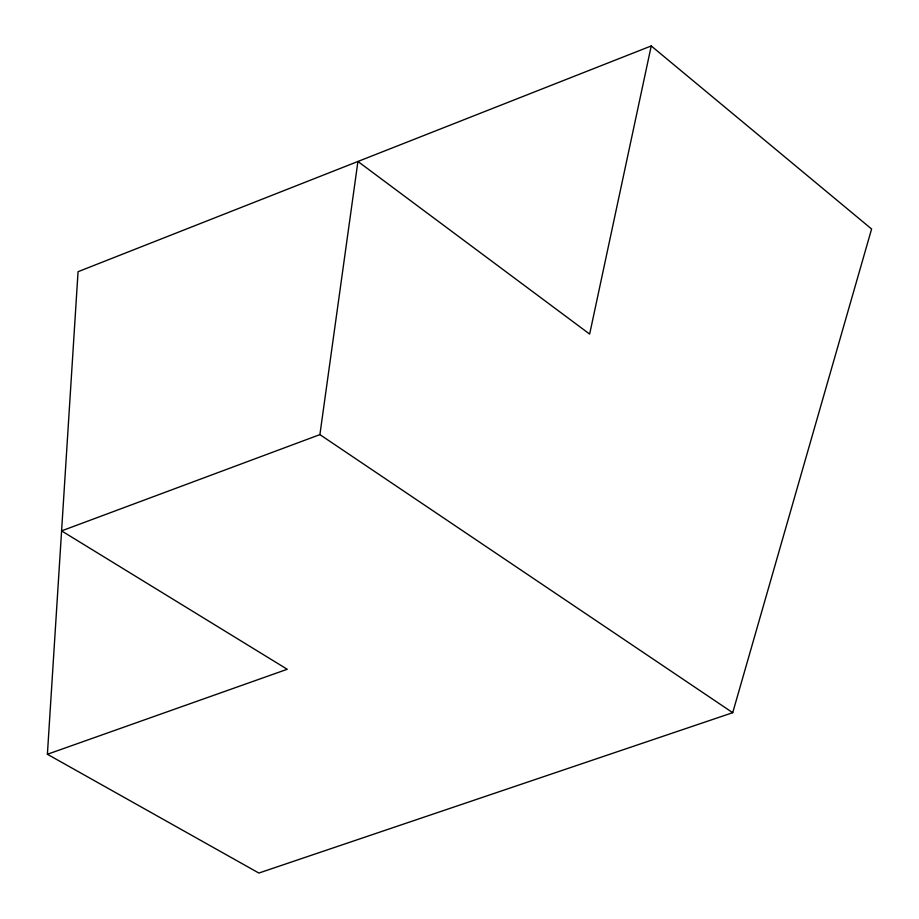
<?xml version="1.0" encoding="UTF-8"?>
<svg xmlns="http://www.w3.org/2000/svg" width="919" height="919" viewBox="0 0 919 919"><rect width="100%" height="100%" fill="white"/><g stroke="black" fill="none" stroke-linecap="round" stroke-linejoin="round"><path stroke-width="1.38" d="M47.397 754.269L78.058 271.702L651.238 45.95L871.603 229.003L732.719 712.684L258.859 873.05L47.397 754.269L287.233 669.273L61.584 530.883L319.904 434.618L732.719 712.684M319.904 434.618L357.928 161.468L589.653 334.079L651.238 45.95"/></g></svg>
